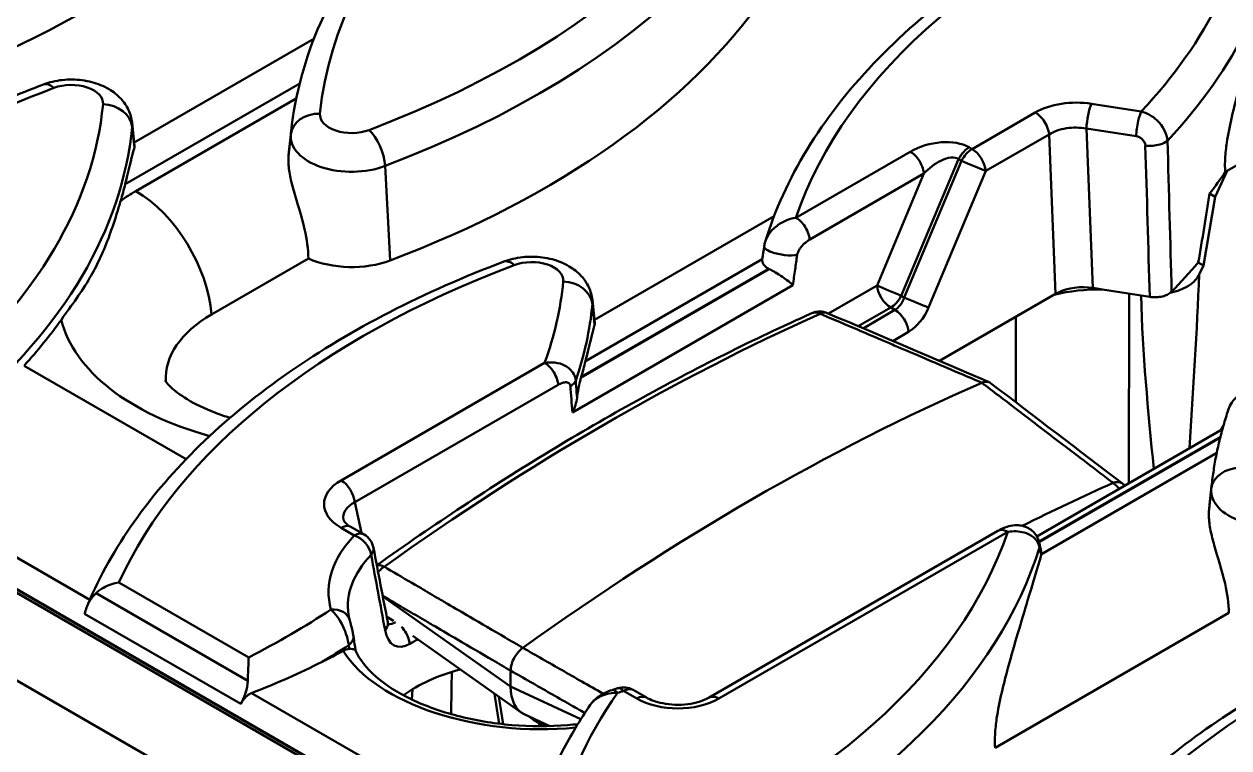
# Model space of a CAD drawing. Header units: millimetres. Extents: x 0 to 2219, y -32 to 1188.
# Drawn here: x 78.85 to 103.53, y 265.96 to 280.79 of the extents above; entities that cross this region are included whole.
import ezdxf

# ---------------------------------------------------------------- set-up
doc = ezdxf.new("R2010")
doc.units = ezdxf.units.MM
doc.header["$LTSCALE"] = 2
doc.layers.add('Sichtbar (ISO)', color=7, linetype='Continuous', lineweight=50)
doc.layers.add('Sichtbar schmal (ISO)', color=7, linetype='Continuous', lineweight=50)

msp = doc.modelspace()

# ---------------------------------------------------------------- linework, layer by layer
at = {"layer": 'Sichtbar (ISO)'}
for p, q in [((193.2583, 203.0704), (51.837, 284.72)), ((50.1813, 283.812), (191.6027, 202.1623)), ((81.109, 278.3616), (84.7882, 280.4857)), ((103.4982, 277.781), (108.2473, 280.5228)), ((81.0658, 278.7647), (81.1161, 278.2956)), ((84.3232, 278.5918), (84.2814, 278.2029)), ((103.2527, 277.252), (103.4982, 277.781)), ((103.4585, 277.758), (103.4542, 277.8275)), ((103.4585, 277.758), (103.4982, 277.781)), ((103.0114, 275.8458), (103.2527, 277.252)), ((103.1388, 277.3178), (103.2527, 277.252)), ((90.5371, 274.7327), (94.2163, 276.8568)), ((94.2261, 276.617), (94.2261, 276.6171)), ((94.0338, 276.3311), (94.0338, 276.3311)), ((82.6913, 274.8403), (84.677, 275.9867)), ((102.9059, 275.9067), (103.0114, 275.8458)), ((102.926, 275.6618), (103.0114, 275.8458)), ((99.9819, 275.261), (97.6043, 273.8882)), ((100.7487, 275.3844), (100.9443, 275.3523)), ((101.9109, 275.1998), (100.9421, 275.3497)), ((90.4938, 275.1358), (90.5442, 274.6667)), ((78.8526, 273.7906), (82.1696, 271.8755)), ((103.4004, 272.4914), (99.5982, 270.2961)), ((103.3668, 272.4719), (103.4188, 272.5567)), ((103.1794, 271.3341), (103.1376, 270.9451)), ((85.8172, 270.335), (85.5471, 270.491)), ((98.8021, 270.4096), (92.8873, 266.9947)), ((99.6478, 270.1697), (99.6478, 270.1697)), ((98.7445, 265.9642), (103.5332, 268.729)), ((86.6361, 268.3819), (86.6356, 268.3822)), ((89.0371, 266.689), (86.8137, 268.2567)), ((88.8196, 267.5466), (88.8196, 267.2183)), ((88.4913, 267.0738), (88.5873, 266.459)), ((91.6029, 266.9947), (91.3328, 267.1506)), ((89.0997, 266.6528), (89.6215, 266.4116)), ((89.4099, 266.4088), (89.4013, 266.4639))]:
    msp.add_line(p, q, dxfattribs=at)
for centre, start, end in [((85.6172, 269.9886), 10.76376, 60), ((91.1328, 266.8042), 60, 108.16915)]:
    msp.add_arc(centre, 0.4, start, end, dxfattribs=at)
for centre, major_axis, ratio, start_param, end_param in [((65.9236, 289.2785), (20.085, 0), 0.5773503, 5.2921002, 5.9067594), ((75.3517, 285.6496), (20.085, 0), 0.5773503, 5.2921002, 5.9067594), ((84.7798, 282.0207), (20.085, 0), 0.5773503, 5.8655856, 5.9067594), ((100.8833, 277.8968), (2.5582, -0.4153), 0.7310211, 0.1460259, 0.1823455), ((61.2096, 279.1176), (19.91, 0), 0.5773503, 6.113211, 6.1429316), ((82.4571, 265.8211), (14.1414, 40.053), 0.4060655, 5.1067019, 5.1428869), ((85.5624, 276.6461), (-1.445, 0), 0.5773503, 0.9113221, 2.1505075), ((94.4084, 275.929), (-0.4344, 0.0376), 0.5801579, 6.2507652, 6.2564533), ((94.2886, 275.8782), (-0.3168, 0.0704), 0.484694, 1.0586022, 1.1145847), ((84.7798, 281.041), (-20.19, 0), 0.5773503, 2.627536, 2.6854908), ((100.8661, 273.8972), (-2.4, 0.0021), 0.6066201, 4.6803099, 5.1033447), ((100.547, 274.9291), (-0.8005, 0.0035), 0.5823326, 5.4147559, 5.4985406), ((100.5478, 274.9085), (0.8006, -0.0058), 0.6152836, 1.3216185, 2.2764351), ((100.8559, 262.1691), (-0.5869, -13.4575), 0.1731356, 3.3515183, 3.3524697), ((61.2096, 279.1176), (19.91, 0), 0.5773503, 5.801332, 5.8919846), ((84.954, 273.5339), (-3.2, 0), 0.5773503, 5.4977871, 6.318229), ((-1782.4444, -4267.1251), (1751.4536, 4593.0007), 0.842549, 6.2494276, 6.2502989), ((70.6377, 275.4888), (19.91, 0), 0.5773503, 6.1148977, 6.1429316), ((89.8864, 272.3009), (-0.6185, -2.0844), 0.0029751, 2.2106924, 2.2222877), ((93.7693, 226.109), (-27.525, -47.6747), 0.5773503, 3.8059083, 4.0480637), ((-2439.2048, -3884.2424), (1825.2454, 4562.3091), 0.7818534, 6.0693751, 6.0702472), ((99.2585, 269.9274), (0.4345, 0.0373), 0.5716722, 6.063941, 6.1571476), ((92.7854, 266.9569), (13.0155, -0.0372), 0.6083226, 2.8830023, 2.885362), ((85.1383, 268.4704), (0.3858, 0.1055), 0.8065143, 6.277346, 6.2831853), ((70.73, 275.7626), (-19.8758, 1.2035), 0.5326124, 2.4003658, 2.4320945), ((77.9846, 271.8698), (11.3916, 1.4861), 0.5243692, 5.1494974, 5.3011104), ((89.1338, 265.8951), (-3.2, 0), 0.5773503, 5.1470276, 5.6136932), ((89.6692, 267.7116), (-0.6016, -1.0421), 0.575771, 5.4991567, 6.3354022)]:
    msp.add_ellipse(centre, major_axis=major_axis, ratio=ratio, start_param=start_param, end_param=end_param, dxfattribs=at)
for points, knots in [([(93.394, 287.7177), (92.3692, 287.3303), (91.4043, 286.8868), (89.626, 285.9), (88.8126, 285.3568), (87.3654, 284.185), (86.7315, 283.5563), (85.6679, 282.2299), (85.2383, 281.532), (84.6061, 280.0891), (84.4039, 279.3439), (84.3232, 278.5918)], [2.93590568, 2.93590568, 2.93590568, 2.93590568, 3.12174204, 3.12174204, 3.30757839, 3.30757839, 3.49341475, 3.49341475, 3.67925111, 3.67925111, 3.86508746, 3.86508746, 3.86508746, 3.86508746]), ([(102.8221, 284.0888), (101.9227, 283.7488), (101.0693, 283.3656), (99.4763, 282.521), (98.7368, 282.0598), (97.3911, 281.0686), (96.7847, 280.5387), (95.7227, 279.421), (95.2668, 278.833), (94.5218, 277.6117), (94.2326, 276.9783), (94.0338, 276.3311)], [2.93590568, 2.93590568, 2.93590568, 2.93590568, 3.09901472, 3.09901472, 3.26212376, 3.26212376, 3.42523281, 3.42523281, 3.58834185, 3.58834185, 3.75145089, 3.75145089, 3.75145089, 3.75145089]), ([(104.4085, 281.7284), (104.329, 281.4591), (104.2327, 281.1338), (103.9964, 280.3479), (103.8514, 279.8759), (103.6374, 279.0876), (103.5402, 278.702), (103.4746, 278.255), (103.4618, 278.1425), (103.4522, 277.9623), (103.4517, 277.8921), (103.4542, 277.8275)], [-1.1741314, -1.1741314, -1.1741314, -1.1741314, -0.8282199, -0.8282199, -0.4165788, -0.4165788, -0.1554996, -0.1554996, -0.0777498, -0.0777498, -0.0254886, -0.0254886, -0.0254886, -0.0254886]), ([(81.0658, 278.7647), (81.0558, 278.8575), (81.0297, 278.9467), (80.9518, 279.1153), (80.8977, 279.1922), (80.7632, 279.3395), (80.6796, 279.4033), (80.4807, 279.5216), (80.3627, 279.5677), (80.1093, 279.6342), (79.9732, 279.6514), (79.7015, 279.654), (79.566, 279.6397), (79.3724, 279.5936), (79.3117, 279.5753), (79.2519, 279.5527)], [0.8473015, 0.8473015, 0.8473015, 0.8473015, 1.0461813, 1.0461813, 1.2705319, 1.2705319, 1.5560441, 1.5560441, 1.9290652, 1.9290652, 2.3395873, 2.3395873, 2.7469542, 2.7469542, 2.9359057, 2.9359057, 2.9359057, 2.9359057]), ([(79.2519, 279.5527), (78.7319, 279.3561), (78.2272, 279.1451), (77.253, 278.6958), (76.7834, 278.4575), (75.8833, 277.9553), (75.4528, 277.6914), (74.6346, 277.1398), (74.2469, 276.8521), (73.518, 276.2549), (73.1767, 275.9453), (72.8602, 275.6259)], [2.93590568, 2.93590568, 2.93590568, 2.93590568, 3.03020698, 3.03020698, 3.12450827, 3.12450827, 3.21880957, 3.21880957, 3.31311087, 3.31311087, 3.40741216, 3.40741216, 3.40741216, 3.40741216]), ([(81.1113, 278.2565), (81.1089, 278.2485), (81.1065, 278.2401), (81.065, 278.0947), (81.0147, 277.8827), (80.9472, 277.6057), (80.9359, 277.5591), (80.9241, 277.5107)], [0.70958265, 0.70958265, 0.70958265, 0.70958265, 0.73010989, 0.73010989, 1.0546565, 1.0546565, 1.11670002, 1.11670002, 1.11670002, 1.11670002]), ([(84.2713, 278.1053), (84.2737, 278.129), (84.2761, 278.1525), (84.2795, 278.1849), (84.2805, 278.1939), (84.2814, 278.2029)], [0.709582647, 0.709582647, 0.709582647, 0.709582647, 0.73010989, 0.73010989, 0.738013886, 0.738013886, 0.738013886, 0.738013886]), ([(84.677, 275.9867), (84.6737, 276.1748), (84.6462, 276.379), (84.5378, 276.8508), (84.4467, 277.1215), (84.3481, 277.4715), (84.321, 277.5757), (84.2813, 277.7783), (84.269, 277.8768), (84.2653, 278.0114), (84.2669, 278.0587), (84.2713, 278.1053)], [0.04336489, 0.04336489, 0.04336489, 0.04336489, 0.19996601, 0.19996601, 0.39993202, 0.39993202, 0.47560066, 0.47560066, 0.55126929, 0.55126929, 0.59299387, 0.59299387, 0.59299387, 0.59299387]), ([(80.8326, 277.1732), (80.8205, 277.1326), (80.8084, 277.092), (80.7332, 276.844), (80.6623, 276.622), (80.5226, 276.251), (80.4631, 276.1074), (80.3354, 275.8364), (80.272, 275.716), (80.1152, 275.447), (80.0222, 275.3062), (79.8277, 275.0277), (79.724, 274.8867), (79.6154, 274.7346)], [-4.26618003, -4.26618003, -4.26618003, -4.26618003, -4.22163564, -4.22163564, -3.99090017, -3.99090017, -3.83799471, -3.83799471, -3.69946469, -3.69946469, -3.52816137, -3.52816137, -3.35501844, -3.35501844, -3.35501844, -3.35501844]), ([(90.4938, 275.1358), (90.4839, 275.2286), (90.4578, 275.3178), (90.3799, 275.4864), (90.3258, 275.5633), (90.1913, 275.7106), (90.1077, 275.7744), (89.9088, 275.8927), (89.7908, 275.9388), (89.5374, 276.0054), (89.4012, 276.0225), (89.1295, 276.0251), (88.9941, 276.0108), (88.8005, 275.9647), (88.7398, 275.9464), (88.68, 275.9238)], [0.8473015, 0.8473015, 0.8473015, 0.8473015, 1.0461813, 1.0461813, 1.2705319, 1.2705319, 1.5560441, 1.5560441, 1.9290652, 1.9290652, 2.3395873, 2.3395873, 2.7469542, 2.7469542, 2.9359057, 2.9359057, 2.9359057, 2.9359057]), ([(94.1036, 275.7789), (94.0805, 275.791), (94.06, 275.8049), (94.0254, 275.8347), (94.0112, 275.8506), (93.9893, 275.8842), (93.9816, 275.9019), (93.9732, 275.9375), (93.9723, 275.9555), (93.9747, 275.9733)], [-0.093172334, -0.093172334, -0.093172334, -0.093172334, -0.069741685, -0.069741685, -0.046689673, -0.046689673, -0.023222156, -0.023222156, -0.000000608, -0.000000608, -0.000000608, -0.000000608]), ([(88.68, 275.9238), (87.8602, 275.6139), (87.0787, 275.2682), (85.6087, 274.5112), (84.9203, 274.0999), (83.6513, 273.219), (83.0708, 272.7493), (82.031, 271.7594), (81.5717, 271.2391), (80.7869, 270.1567), (80.4614, 269.5946), (80.2085, 269.0175)], [2.93590568, 2.93590568, 2.93590568, 2.93590568, 3.0845612, 3.0845612, 3.23321672, 3.23321672, 3.38187225, 3.38187225, 3.53052777, 3.53052777, 3.67918329, 3.67918329, 3.67918329, 3.67918329]), ([(94.6012, 275.4421), (94.6009, 275.4424), (94.6005, 275.4428), (94.5744, 275.4681), (94.5433, 275.4948), (94.472, 275.5507), (94.4313, 275.5804), (94.3384, 275.6445), (94.2911, 275.6752), (94.2263, 275.7139), (94.2045, 275.7264), (94.1607, 275.7502), (94.139, 275.7614), (94.1184, 275.7714)], [-0.14273435, -0.14273435, -0.14273435, -0.14273435, -0.14227919, -0.14227919, -0.11013149, -0.11013149, -0.0770556, -0.0770556, -0.03926758, -0.03926758, -0.02003644, -0.02003644, -0.00001478, -0.00001478, -0.00001478, -0.00001478]), ([(102.3288, 275.2818), (102.4008, 275.2976), (102.4701, 275.3181), (102.5753, 275.3592), (102.6395, 275.387), (102.7599, 275.4636), (102.8063, 275.5014), (102.8792, 275.5801), (102.9068, 275.6204), (102.926, 275.6618)], [-0.30749087, -0.30749087, -0.30749087, -0.30749087, -0.19142055, -0.19142055, -0.11573013, -0.11573013, -0.05569277, -0.05569277, 0, 0, 0, 0]), ([(101.9109, 275.1998), (101.9486, 275.194), (101.9877, 275.1915), (102.0655, 275.193), (102.1042, 275.197), (102.1865, 275.213), (102.2207, 275.225), (102.2764, 275.2481), (102.3049, 275.264), (102.3288, 275.2818)], [0, 0, 0, 0, 0.02922015, 0.02922015, 0.05840101, 0.05840101, 0.09435777, 0.09435777, 0.14198746, 0.14198746, 0.14198746, 0.14198746]), ([(102.3288, 275.2818), (102.3347, 275.2862), (102.3401, 275.2906), (102.3506, 275.2997), (102.3556, 275.3044), (102.3603, 275.3092)], [0.000178825, 0.000178825, 0.000178825, 0.000178825, 0.007228671, 0.007228671, 0.014389797, 0.014389797, 0.014389797, 0.014389797]), ([(94.9924, 274.8679), (94.3981, 274.603), (93.8025, 274.3215), (92.6097, 273.7257), (92.0125, 273.4114), (90.8179, 272.7509), (90.2205, 272.4046), (89.0266, 271.6808), (88.4302, 271.3032), (87.2481, 270.5233), (86.6624, 270.1214), (86.0784, 269.7051)], [1.4572612, 1.4572612, 1.4572612, 1.4572612, 1.50345979, 1.50345979, 1.54965838, 1.54965838, 1.59585697, 1.59585697, 1.64205556, 1.64205556, 1.68758782, 1.68758782, 1.68758782, 1.68758782]), ([(95.304, 274.8708), (95.2793, 274.8814), (95.2539, 274.8891), (95.2045, 274.8991), (95.1805, 274.9015), (95.1351, 274.9022), (95.1136, 274.9005), (95.0738, 274.8945), (95.0554, 274.8902), (95.0218, 274.88), (95.0064, 274.8741), (94.9924, 274.8679)], [0.0077111038, 0.0077111038, 0.0077111038, 0.0077111038, 0.0083111588, 0.0083111588, 0.0089112137, 0.0089112137, 0.0095112687, 0.0095112687, 0.0101113237, 0.0101113237, 0.0107113787, 0.0107113787, 0.0107113787, 0.0107113787]), ([(90.5394, 274.6277), (90.537, 274.6196), (90.5346, 274.6113), (90.4931, 274.4658), (90.4428, 274.2538), (90.3753, 273.9768), (90.364, 273.9302), (90.3521, 273.8818)], [0.70958265, 0.70958265, 0.70958265, 0.70958265, 0.73010989, 0.73010989, 1.0546565, 1.0546565, 1.11670002, 1.11670002, 1.11670002, 1.11670002]), ([(81.7423, 273.4914), (81.7423, 273.4914), (81.7426, 273.4908), (81.7486, 273.4797), (81.7792, 273.4293), (81.9292, 273.2849), (82.0418, 273.1954), (82.35, 273.0092), (82.5466, 272.9126), (82.8691, 272.7904), (82.9682, 272.7564), (83.0719, 272.7247)], [4.19906285, 4.19906285, 4.19906285, 4.19906285, 4.22941946, 4.22941946, 4.46725346, 4.46725346, 4.68972108, 4.68972108, 4.91688208, 4.91688208, 5.01001926, 5.01001926, 5.01001926, 5.01001926]), ([(90.2607, 273.5441), (90.248, 273.501), (90.2349, 273.4499), (90.2069, 273.3218), (90.1925, 273.2418), (90.1812, 273.1514), (90.1805, 273.1451), (90.1797, 273.1387)], [0.22233415, 0.22233415, 0.22233415, 0.22233415, 0.27696814, 0.27696814, 0.34524575, 0.34524575, 0.35028519, 0.35028519, 0.35028519, 0.35028519]), ([(98.4711, 273.4427), (98.5079, 273.4587), (98.5435, 273.4659), (98.6044, 273.4616), (98.63, 273.4522), (98.6514, 273.4359)], [0, 0, 0, 0, 0.039333136, 0.039333136, 0.074152386, 0.074152386, 0.074152386, 0.074152386]), ([(90.085, 272.8346), (90.0852, 272.835), (90.0854, 272.8355), (90.1094, 272.8842), (90.1298, 272.9344), (90.1619, 273.0357), (90.1738, 273.0877), (90.1797, 273.1387)], [-0.000365583, -0.000365583, -0.000365583, -0.000365583, 0, 0, 0.0404666, 0.0404666, 0.081275979, 0.081275979, 0.081275979, 0.081275979]), ([(103.5327, 272.9209), (103.4972, 272.8166), (103.4641, 272.712), (103.4026, 272.502), (103.3742, 272.3967), (103.3222, 272.1854), (103.2986, 272.0795), (103.2562, 271.8672), (103.2375, 271.7609), (103.2048, 271.5477), (103.1909, 271.441), (103.1794, 271.3341)], [3.73303856, 3.73303856, 3.73303856, 3.73303856, 3.75944834, 3.75944834, 3.78585812, 3.78585812, 3.8122679, 3.8122679, 3.83867768, 3.83867768, 3.86508746, 3.86508746, 3.86508746, 3.86508746]), ([(103.5332, 268.729), (103.5299, 268.9171), (103.5023, 269.1213), (103.394, 269.5931), (103.3029, 269.8637), (103.2043, 270.2138), (103.1772, 270.318), (103.1375, 270.5205), (103.1252, 270.619), (103.1214, 270.7536), (103.123, 270.801), (103.1275, 270.8475)], [0.04336489, 0.04336489, 0.04336489, 0.04336489, 0.19996601, 0.19996601, 0.39993202, 0.39993202, 0.47560066, 0.47560066, 0.55126929, 0.55126929, 0.59299387, 0.59299387, 0.59299387, 0.59299387]), ([(103.1275, 270.8475), (103.1299, 270.8712), (103.1323, 270.8948), (103.1357, 270.9272), (103.1367, 270.9362), (103.1376, 270.9451)], [0.709582647, 0.709582647, 0.709582647, 0.709582647, 0.73010989, 0.73010989, 0.738013886, 0.738013886, 0.738013886, 0.738013886]), ([(85.3969, 270.6303), (85.3975, 270.6278), (85.4, 270.6166), (85.4287, 270.5807), (85.4438, 270.5648), (85.4843, 270.5308), (85.5098, 270.5126), (85.5399, 270.4948)], [0, 0, 0, 0, 0.07246641, 0.07246641, 0.11264834, 0.11264834, 0.15237562, 0.15237562, 0.15237562, 0.15237562]), ([(98.8051, 270.4113), (98.864, 270.445), (98.9264, 270.4734), (99.0394, 270.5085), (99.0909, 270.5197), (99.1795, 270.5258), (99.2143, 270.525), (99.2681, 270.5185), (99.2874, 270.515), (99.3482, 270.5006), (99.3905, 270.4846), (99.465, 270.4425), (99.4986, 270.417), (99.5626, 270.3528), (99.5918, 270.3118), (99.6285, 270.2366), (99.6401, 270.2034), (99.6478, 270.1697)], [0.0009202, 0.0009202, 0.0009202, 0.0009202, 0.05709602, 0.05709602, 0.1010047, 0.1010047, 0.12845042, 0.12845042, 0.14442898, 0.14442898, 0.1781758, 0.1781758, 0.21005276, 0.21005276, 0.24736458, 0.24736458, 0.27369824, 0.27369824, 0.27369824, 0.27369824]), ([(99.6872, 269.9098), (99.6091, 269.6454), (99.5153, 269.3291), (99.2823, 268.5541), (99.1373, 268.0821), (98.9233, 267.2937), (98.8261, 266.9081), (98.7606, 266.4612), (98.7478, 266.3486), (98.7367, 266.1414), (98.7377, 266.0461), (98.7445, 265.9642)], [-1.1636059, -1.1636059, -1.1636059, -1.1636059, -0.8282199, -0.8282199, -0.4165788, -0.4165788, -0.1554996, -0.1554996, -0.0777498, -0.0777498, -0.0059838, -0.0059838, -0.0059838, -0.0059838]), ([(80.3257, 269.1347), (80.3715, 269.1758), (80.4231, 269.2122), (80.527, 269.2703), (80.5784, 269.2932), (80.6845, 269.3299), (80.7392, 269.3437), (80.7948, 269.3525), (80.7956, 269.3526), (80.7965, 269.3528)], [0.37614005, 0.37614005, 0.37614005, 0.37614005, 0.42365803, 0.42365803, 0.46560045, 0.46560045, 0.50818732, 0.50818732, 0.50881868, 0.50881868, 0.50881868, 0.50881868]), ([(80.0912, 268.7125), (80.1149, 268.7964), (80.1472, 268.8822), (80.2215, 269.0173), (80.2717, 269.0852), (80.3257, 269.1347)], [0.02997029, 0.02997029, 0.02997029, 0.02997029, 0.0913638, 0.0913638, 0.14559588, 0.14559588, 0.14559588, 0.14559588]), ([(80.1658, 268.9184), (80.1641, 268.9142), (80.1623, 268.9099), (80.1587, 268.9014), (80.1569, 268.8972), (80.1533, 268.8887), (80.1516, 268.8844), (80.148, 268.8759), (80.1463, 268.8717), (80.1427, 268.8631), (80.141, 268.8589), (80.1392, 268.8546)], [3.6876802464, 3.6876802464, 3.6876802464, 3.6876802464, 3.688771128, 3.688771128, 3.6898620096, 3.6898620096, 3.6909528912, 3.6909528912, 3.6920437728, 3.6920437728, 3.6931346544, 3.6931346544, 3.6931346544, 3.6931346544]), ([(80.2006, 268.9995), (80.1992, 268.9963), (80.1978, 268.993), (80.1956, 268.9879), (80.1949, 268.9861), (80.1936, 268.9832), (80.193, 268.9819), (80.192, 268.9795), (80.1915, 268.9783), (80.1903, 268.9756), (80.1897, 268.9741), (80.1874, 268.9689), (80.1858, 268.9652), (80.1784, 268.9479), (80.1723, 268.9336), (80.1658, 268.9184)], [-0.369997275, -0.369997275, -0.369997275, -0.369997275, -0.36525296, -0.36525296, -0.362832211, -0.362832211, -0.361171136, -0.361171136, -0.359550138, -0.359550138, -0.35760587, -0.35760587, -0.352805524, -0.352805524, -0.336174477, -0.336174477, -0.336174477, -0.336174477]), ([(85.5241, 268.5759), (85.522, 268.5836), (85.52, 268.5914), (85.5161, 268.6068), (85.5143, 268.6146), (85.5108, 268.63), (85.5092, 268.6377), (85.5061, 268.6531), (85.5047, 268.6607), (85.502, 268.6761), (85.5007, 268.6838), (85.4996, 268.6914)], [2.199665455, 2.199665455, 2.199665455, 2.199665455, 2.213585013, 2.213585013, 2.227504571, 2.227504571, 2.241424129, 2.241424129, 2.255343687, 2.255343687, 2.269263245, 2.269263245, 2.269263245, 2.269263245]), ([(85.5245, 268.5741), (85.5286, 268.559), (85.5337, 268.5403), (85.5451, 268.4975), (85.5516, 268.4723), (85.5646, 268.4202), (85.5711, 268.3927), (85.5828, 268.3401), (85.588, 268.3143), (85.5949, 268.2767), (85.5971, 268.2637), (85.599, 268.2511)], [0, 0, 0, 0, 0.020142645, 0.020142645, 0.041712354, 0.041712354, 0.062542727, 0.062542727, 0.08214407, 0.08214407, 0.092777961, 0.092777961, 0.092777961, 0.092777961]), ([(86.3038, 268.5325), (86.3078, 268.5126), (86.3126, 268.4971), (86.3189, 268.4807), (86.3208, 268.4772), (86.3208, 268.4772)], [0.001266827, 0.001266827, 0.001266827, 0.001266827, 0.027930424, 0.027930424, 0.048741967, 0.048741967, 0.048741967, 0.048741967]), ([(107.5362, 268.6661), (106.7724, 268.3774), (106.0419, 268.0575), (104.6606, 267.3606), (104.0099, 266.9835), (102.8004, 266.1778), (102.2417, 265.7492), (101.2272, 264.8465), (100.7714, 264.3725), (99.973, 263.386), (99.6304, 262.8734), (99.3492, 262.3459)], [2.93590568, 2.93590568, 2.93590568, 2.93590568, 3.07440121, 3.07440121, 3.21289674, 3.21289674, 3.35139227, 3.35139227, 3.48988779, 3.48988779, 3.62838332, 3.62838332, 3.62838332, 3.62838332]), ([(83.4542, 267.8183), (83.4541, 267.8178), (83.4541, 267.8172), (83.4516, 267.7683), (83.449, 267.7123), (83.4436, 267.5905), (83.4409, 267.5246), (83.4369, 267.4173), (83.4355, 267.3792), (83.4342, 267.34)], [-0.00075249, -0.00075249, -0.00075249, -0.00075249, 0, 0, 0.06249259, 0.06249259, 0.1222276, 0.1222276, 0.15329503, 0.15329503, 0.15329503, 0.15329503]), ([(85.5131, 267.9906), (85.4938, 267.9895), (85.4738, 267.9857), (85.4227, 267.9699), (85.3994, 267.9572), (85.392, 267.9532)], [0.000011312, 0.000011312, 0.000011312, 0.000011312, 0.022959401, 0.022959401, 0.057875046, 0.057875046, 0.057875046, 0.057875046]), ([(85.6428, 267.9558), (85.6391, 267.9642), (85.6317, 267.9716), (85.6098, 267.983), (85.5954, 267.9872), (85.5595, 267.9917), (85.5385, 267.9921), (85.5131, 267.9906)], [-0.096519595, -0.096519595, -0.096519595, -0.096519595, -0.062684094, -0.062684094, -0.030247255, -0.030247255, -0.00000003, -0.00000003, -0.00000003, -0.00000003]), ([(85.6428, 267.9558), (85.7177, 267.7853), (85.8605, 267.5963), (86.2577, 267.2526), (86.5069, 267.093), (87.0709, 266.8242), (87.3885, 266.7096), (88.0774, 266.5295), (88.46, 266.4648), (89.2244, 266.401), (89.6159, 266.4009), (90.0571, 266.4376), (90.1264, 266.4445), (90.1949, 266.4524)], [0, 0, 0, 0, 0.3096353, 0.3096353, 0.5939656, 0.5939656, 0.8676219, 0.8676219, 1.1554182, 1.1554182, 1.4432738, 1.4432738, 1.4972562, 1.4972562, 1.4972562, 1.4972562]), ([(88.8196, 267.5466), (88.8196, 267.5892), (88.8268, 267.6355), (88.8547, 267.7302), (88.8752, 267.7778), (88.9233, 267.8617), (88.9491, 267.8981), (89.0059, 267.9631), (89.0365, 267.9912), (89.0679, 268.0138)], [0, 0, 0, 0, 0.03907972, 0.03907972, 0.07807584, 0.07807584, 0.1116271, 0.1116271, 0.14519597, 0.14519597, 0.14519597, 0.14519597]), ([(83.4342, 267.34), (83.4308, 267.2599), (83.4138, 267.1699), (83.3672, 267.02), (83.3319, 266.9391), (83.2923, 266.8644)], [-0.14711711, -0.14711711, -0.14711711, -0.14711711, -0.08667375, -0.08667375, -0.02798107, -0.02798107, -0.02798107, -0.02798107]), ([(83.2923, 266.8644), (83.2968, 266.8726), (83.3014, 266.8808), (83.3261, 266.923), (83.3483, 266.9552), (83.4024, 267.0178), (83.435, 267.0461), (83.4743, 267.0688), (83.478, 267.0709), (83.4833, 267.0737), (83.485, 267.0746), (83.4878, 267.076), (83.489, 267.0766), (83.4913, 267.0777), (83.4924, 267.0783), (83.4951, 267.0795), (83.4966, 267.0802), (83.5018, 267.0826), (83.5056, 267.0842), (83.5105, 267.0862), (83.5117, 267.0866), (83.5129, 267.0871)], [-0.460787722, -0.460787722, -0.460787722, -0.460787722, -0.453613238, -0.453613238, -0.423505911, -0.423505911, -0.387472572, -0.387472572, -0.383741174, -0.383741174, -0.382107423, -0.382107423, -0.380906612, -0.380906612, -0.379799553, -0.379799553, -0.378300933, -0.378300933, -0.37463402, -0.37463402, -0.373457297, -0.373457297, -0.373457297, -0.373457297]), ([(90.4823, 266.8874), (90.5121, 266.9244), (90.5465, 266.9583), (90.6337, 267.0283), (90.6893, 267.0627), (90.7954, 267.1145), (90.8461, 267.1338), (90.8965, 267.149)], [0.01302858, 0.01302858, 0.01302858, 0.01302858, 0.04876081, 0.04876081, 0.09698547, 0.09698547, 0.13772617, 0.13772617, 0.13772617, 0.13772617]), ([(91.0081, 267.1842), (91.0007, 267.1818), (90.9932, 267.1794), (90.9784, 267.1746), (90.9709, 267.1722), (90.956, 267.1675), (90.9485, 267.1651), (90.9335, 267.1604), (90.926, 267.1581), (90.911, 267.1535), (90.9034, 267.1512), (90.8959, 267.1489)], [0.268510942, 0.268510942, 0.268510942, 0.268510942, 0.275331529, 0.275331529, 0.282152117, 0.282152117, 0.288972704, 0.288972704, 0.295793292, 0.295793292, 0.302613879, 0.302613879, 0.302613879, 0.302613879]), ([(90.4518, 266.8482), (90.3449, 266.692), (90.2436, 266.5343), (90.0521, 266.2157), (89.9621, 266.0549), (89.7936, 265.7305), (89.7151, 265.5669), (89.57, 265.2374), (89.5033, 265.0714), (89.3821, 264.7374), (89.3276, 264.5693), (89.2791, 264.4004)], [3.55064445, 3.55064445, 3.55064445, 3.55064445, 3.59310308, 3.59310308, 3.63556171, 3.63556171, 3.67802034, 3.67802034, 3.72047897, 3.72047897, 3.7629376, 3.7629376, 3.7629376, 3.7629376]), ([(91.6017, 266.995), (91.6414, 266.9721), (91.6905, 266.9493), (91.8028, 266.9087), (91.8678, 266.8907), (92.0148, 266.8613), (92.0998, 266.8511), (92.2741, 266.8439), (92.3658, 266.8479), (92.5335, 266.8697), (92.6122, 266.8868), (92.7557, 266.9305), (92.822, 266.9583), (92.8793, 266.9898), (92.884, 266.9924), (92.8885, 266.995)], [0, 0, 0, 0, 0.05170985, 0.05170985, 0.10677824, 0.10677824, 0.1708214, 0.1708214, 0.23793622, 0.23793622, 0.30088811, 0.30088811, 0.36578092, 0.36578092, 0.37162216, 0.37162216, 0.37162216, 0.37162216])]:
    msp.add_open_spline(points, degree=3, knots=knots, dxfattribs=at)
for points in [[(81.1161, 278.2956), (81.1172, 278.2849), (81.1156, 278.2717), (81.1113, 278.2565)], [(93.9749, 275.9747), (93.9875, 276.0628), (94.0002, 276.1509), (94.013, 276.239)], [(94.013, 276.239), (94.0175, 276.2701), (94.0246, 276.3009), (94.0338, 276.3311)], [(90.5442, 274.6667), (90.5453, 274.6561), (90.5437, 274.6428), (90.5394, 274.6277)], [(101.3546, 271.3771), (101.3711, 271.3645), (101.3863, 271.3508), (101.4, 271.3364)], [(85.3969, 270.6303), (85.3969, 270.6305), (85.3969, 270.6306), (85.3968, 270.6308)], [(85.547, 270.4907), (85.5466, 270.4909), (85.5463, 270.4911), (85.5459, 270.4913)], [(98.8021, 270.4095), (98.8022, 270.4096), (98.8022, 270.4096), (98.8022, 270.4096)], [(86.0108, 270.0596), (86.1073, 269.5523), (86.2047, 269.0445), (86.3032, 268.5363)], [(99.6478, 270.1697), (99.6619, 270.1083), (99.6759, 270.0468), (99.6898, 269.9851)], [(99.6898, 269.9851), (99.6937, 269.968), (99.6945, 269.9505), (99.6922, 269.9332)], [(86.3031, 268.5362), (86.3032, 268.5359), (86.3032, 268.5356), (86.3033, 268.5353)], [(85.5997, 268.2457), (85.6147, 268.1477), (85.6296, 268.0497), (85.6446, 267.9518)], [(89.3856, 266.5207), (89.3928, 266.5036), (89.398, 266.4846), (89.4013, 266.4639)]]:
    msp.add_open_spline(points, degree=3, dxfattribs=at)
at = {"layer": 'Sichtbar schmal (ISO)'}
for p, q in [((51.737, 284.7101), (193.1583, 203.0605)), ((80.9241, 277.5107), (84.4983, 279.5743)), ((84.428, 279.2648), (81.1421, 277.3677)), ((101.7371, 278.9978), (100.7178, 279.1555)), ((99.5673, 278.9775), (98.2719, 278.2296)), ((81.0662, 278.6797), (81.1113, 278.2565)), ((100.615, 278.6473), (101.6344, 278.4896)), ((100.615, 278.6473), (100.7487, 275.3844)), ((84.3164, 278.5255), (84.2713, 278.1053)), ((98.5526, 277.7807), (99.8481, 278.5286)), ((99.9819, 275.261), (99.8481, 278.5286)), ((97.0057, 278.1747), (94.6647, 276.8232)), ((98.2719, 278.2296), (98.2116, 278.2644)), ((97.9949, 278.0226), (96.8228, 275.2243)), ((96.883, 275.1895), (98.0552, 277.9878)), ((97.9949, 278.0226), (98.0552, 277.9878)), ((86.246, 277.8823), (86.3539, 275.9481)), ((94.9455, 276.3743), (97.2865, 277.7258)), ((96.3253, 275.4314), (97.2865, 277.7258)), ((98.5526, 277.7807), (97.3804, 274.9824)), ((90.3521, 273.8818), (93.9747, 275.9733)), ((94.1184, 275.7714), (90.2607, 273.5441)), ((94.1036, 275.7789), (90.2664, 273.5634)), ((90.085, 272.8346), (94.6012, 275.4421)), ((95.3329, 274.8585), (96.3253, 275.4314)), ((96.8228, 275.2243), (96.883, 275.1895)), ((101.4869, 275.2655), (101.4835, 271.3846)), ((90.4943, 275.0508), (90.5394, 274.6277)), ((96.6061, 274.9825), (95.9414, 274.5988)), ((96.6912, 274.9334), (96.6061, 274.9825)), ((96.0392, 274.557), (96.6912, 274.9334)), ((99.168, 273.0429), (99.1695, 274.7919)), ((96.9719, 274.4845), (96.6474, 274.2972)), ((89.5149, 273.8499), (85.3471, 271.4436)), ((85.6279, 270.9948), (89.7957, 273.401)), ((90.1797, 273.1387), (90.1717, 273.2425)), ((99.6428, 270.1895), (103.3592, 272.3352)), ((99.6464, 270.1757), (103.3545, 272.3166)), ((80.2006, 268.9995), (74.9382, 272.0377)), ((103.2842, 272.0071), (99.6922, 269.9332)), ((74.6353, 271.5656), (117.7862, 246.6524)), ((103.1726, 271.2677), (103.1275, 270.8475)), ((85.6279, 270.9948), (85.7613, 270.3673)), ((85.3471, 270.4711), (85.6172, 270.3152)), ((93.0873, 266.9748), (99.0021, 270.3898)), ((80.7965, 269.3528), (83.4542, 267.8183)), ((80.3257, 269.1347), (83.4342, 267.34)), ((88.8196, 267.2183), (86.2012, 269.0644)), ((80.0912, 268.7125), (83.2923, 266.8644)), ((86.2817, 268.6472), (86.4222, 268.5661)), ((85.5015, 268.066), (85.5131, 267.9906)), ((89.15, 263.8326), (83.5129, 267.0871)), ((86.7974, 266.9545), (86.8072, 267.1635)), ((90.2578, 266.5533), (88.8196, 267.2183)), ((91.1328, 267.1308), (91.4029, 266.9748)), ((88.6681, 266.4497), (88.5803, 267.011))]:
    msp.add_line(p, q, dxfattribs=at)
for centre, major_axis, ratio, start_param, end_param in [((104.173, 278.3287), (-19.2902, 0), 0.5773503, 5.2921002, 6.2270729), ((75.3517, 287.9358), (19.2902, 0), 0.5773503, 5.2921002, 6.2270729), ((75.3517, 287.4886), (19.8879, 0), 0.5773503, 5.2921002, 6.2270729), ((113.6011, 274.6998), (-19.2902, 0), 0.5773503, 5.2921002, 6.0913587), ((84.7798, 284.3069), (19.2902, 0), 0.5773503, 5.7862862, 6.2270729), ((84.7798, 283.8597), (19.8879, 0), 0.5773503, 5.787552, 6.2270729), ((90.0309, 270.1637), (19.2902, 0), 0.5773503, 2.1505075, 2.622014), ((79.4641, 278.9915), (-0.2122, 0.5612), 0.4472624, 5.5814881, 6.2831853), ((79.8202, 279.1673), (0.6502, 0), 0.5773503, 6.2270729, 8.4336928), ((61.2096, 279.7708), (19.2902, 0), 0.5773503, 5.6826603, 6.2270729), ((80.4694, 278.6563), (0.5972, -0.0581), 0.8152115, 0.1664141, 1.6499439), ((100.4149, 278.4797), (-1.2008, 0.0053), 0.5823326, 4.4599393, 5.4985406), ((100.7178, 278.8289), (0.0612, 0.3953), 0.2113249, 0.6319143, 2.0805376), ((84.9132, 278.4634), (-0.5972, 0.0581), 0.8152115, 4.7915366, 6.2750665), ((85.5624, 278.9323), (-0.6502, 0), 0.5773503, 6.2270729, 8.4336928), ((61.2096, 279.3236), (19.8879, 0), 0.5773503, 5.6826603, 6.2270729), ((79.8202, 278.7201), (1.2479, 0), 0.5773503, 6.2270729, 6.3450887), ((85.5624, 278.4851), (-1.2479, 0), 0.5773503, 6.2270729, 8.4336928), ((104.173, 277.8815), (-19.8879, 0), 0.5773503, 6.221282, 6.2270729), ((85.9185, 278.1283), (0.2122, -0.5612), 0.4472624, 0.9563656, 2.4398955), ((97.5178, 277.8123), (-0.888, -0.2161), 0.5801009, 3.6875463, 5.1799261), ((-1572.9649, 472.3401), (-1474.0255, 942.1755), 0.846226, 3.662121, 3.6641131), ((98.2719, 277.903), (0.2, 0.3464), 0.5773503, 0.7853982, 1.6580628), ((98.2719, 277.903), (0.2, -0.3464), 0.5773503, 0.9075712, 2.3561945), ((78.5814, 143.9311), (8.3021, 238.2546), 0.0944193, 5.2991898, 5.3148543), ((98.2719, 277.903), (0.3689, -0.1545), 0.0167836, 4.0917451, 5.5841249), ((84.954, 275.1669), (-5.3909, 0), 0.5773503, 5.4977871, 5.5826734), ((81.1421, 275.5714), (-1.1, 1.9053), 0.5773503, 4.0180256, 5.4977871), ((88.8922, 275.3626), (-0.2122, 0.5612), 0.4472624, 5.5814881, 6.2831853), ((89.2483, 275.5384), (0.6502, 0), 0.5773503, 6.2270729, 8.4336928), ((175.7975, 290.1995), (46.3336, 106.3745), 0.6434081, 1.9723869, 1.9751086), ((99.459, 266.5349), (-19.2902, 0), 0.5773503, 5.2921002, 6.027387), ((177.7692, 290.5503), (47.4594, 108.959), 0.6434081, 1.9751092, 1.9779524), ((70.6377, 276.142), (19.2902, 0), 0.5773503, 6.0759022, 6.2270729), ((89.8975, 275.0275), (0.5972, -0.0581), 0.8152115, 0.1664141, 1.6499439), ((96.6061, 275.3091), (-0.3689, 0.1545), 0.0167836, 4.0917451, 5.5841249), ((96.6061, 275.3091), (0.2, -0.3464), 0.5773503, 4.0491639, 5.4977871), ((96.6061, 275.3091), (0.2, 0.3464), 0.5773503, 3.9269908, 4.7996554), ((97.0997, 275.1047), (-0.3689, 0.1545), 0.0167835, 0.9501524, 2.4425323), ((70.6377, 275.6948), (19.8879, 0), 0.5773503, 6.0893274, 6.2270729), ((89.2483, 275.0912), (1.2479, 0), 0.5773503, 6.2270729, 6.3450887), ((96.9024, 275.1778), (-0.3149, -0.7392), 0.6427035, 0.7074571, 1.5801216), ((84.954, 275.1669), (-5.3909, 0), 0.5773503, 0.1393368, 1.1300856), ((90.7713, 227.84), (27.4139, 47.4823), 0.5773503, 0.671863, 0.902856), ((95.1471, 274.5208), (-0.1547, 0.3471), 0.639042, 5.6137379, 6.2831853), ((82.2187, 294.0958), (8.8393, -95.8647), 0.0639883, 1.3456184, 1.3481849), ((-875.5377, -252.2827), (-543.7826, -1248.4366), 0.6434081, 2.2610325, 2.2614896), ((103.7694, 271.2057), (-0.5972, 0.0581), 0.8152115, 4.7915366, 6.2750665), ((86.2147, 270.9574), (-1.218, 0), 0.5688381, 5.5052135, 7.0611571), ((85.3471, 271.117), (-0.2, 0.3464), 0.5773503, 4.0491639, 5.4977871), ((96.7674, 224.3781), (-27.4139, -47.4823), 0.5773503, 3.8134557, 3.8615975), ((101.1151, 271.0752), (-0.1547, 0.3471), 0.639042, 5.0022854, 5.5090182), ((104.4185, 271.2273), (-1.2479, 0), 0.5773503, 6.2270729, 8.4336928), ((123.0292, 270.6238), (-19.8879, 0), 0.5773503, 6.221282, 6.2270729), ((89.1338, 269.1611), (-4.045, 0), 0.5773503, 5.7662981, 6.4397143), ((85.6172, 269.9886), (0.2, 0.3464), 0.5773503, 0, 0.7853982), ((85.6172, 269.9886), (-0.285, 0.2806), 0.7098308, 3.8737335, 5.3223568), ((80.0657, 272.5131), (19.2902, 0), 0.5773503, 5.3230334, 6.0913587), ((96.7672, 224.3756), (-27.4154, -47.4849), 0.5773503, 3.8673946, 3.8673992), ((80.0657, 272.0659), (19.8879, 0), 0.5773503, 5.4044233, 6.1083528), ((20.4881, 198.7334), (-66.2677, -92.2968), 0.498928, 2.727256, 2.7296141), ((89.1338, 268.8743), (-3.648, 0), 0.5773503, 5.7662981, 6.3701166), ((86.2735, 269.3775), (-0.2207, 0.3093), 0.5057137, 5.4979281, 6.1294212), ((70.6377, 276.142), (-19.2902, 0), 0.5773503, 2.2974947, 2.421444), ((85.1383, 268.4704), (0.3858, 0.1055), 0.8065143, 0, 1.3538048), ((118.3152, 259.2771), (-19.2902, 0), 0.5773503, 5.2921002, 5.9673629), ((70.6377, 275.6948), (19.8879, 0), 0.5773503, 5.5162972, 5.5564985), ((89.1338, 266.7514), (-3.3288, 0), 0.5773503, 5.4415908, 5.5101633), ((89.4938, 268.8842), (19.2902, 0), 0.5773503, 5.491801, 6.2270729), ((89.1293, 268.4567), (3.9375, -0.2384), 0.5326131, 3.4956055, 5.0070291), ((89.4938, 268.437), (19.8879, 0), 0.5773503, 5.461919, 6.2270729), ((89.0484, 230.321), (0.0212, 70.8445), 0.0239857, 1.0179824, 1.0322702), ((108.8871, 262.906), (-19.2902, 0), 0.5773503, 5.8978026, 6.1670239), ((91.0117, 266.766), (-0.1159, 0.3829), 0.3790558, 5.6094486, 6.2789878), ((91.1328, 266.8042), (-0.1247, 0.3801), 0.4034933, 5.600349, 6.2831853), ((89.1338, 269.1611), (4.045, 0), 0.5773503, 5.1951733, 5.2292762), ((91.1328, 266.8042), (0.2, 0.3464), 0.5773503, 0, 0.7853982), ((91.4029, 266.6482), (0.2, 0.3464), 0.5773503, 0.0051988, 0.7853982), ((92.2451, 267.4757), (1.2, 0), 0.5859898, 3.9344172, 5.4903608)]:
    msp.add_ellipse(centre, major_axis=major_axis, ratio=ratio, start_param=start_param, end_param=end_param, dxfattribs=at)
for points, knots in [([(99.8481, 278.5286), (99.8385, 278.6236), (99.7626, 278.8143), (99.6259, 278.9437), (99.5673, 278.9775)], [0, 0, 0, 0, 0.5714286, 1, 1, 1, 1]), ([(101.6344, 278.4896), (101.6379, 278.5866), (101.6537, 278.7047), (101.6769, 278.807), (101.6943, 278.8838), (101.7157, 278.9516), (101.7371, 278.9978)], [0, 0, 0, 0, 0.5714286, 0.5714286, 0.5714286, 1, 1, 1, 1]), ([(102.2746, 278.3989), (102.2645, 278.5435), (102.1215, 278.8208), (101.8508, 278.9687), (101.7371, 278.9978)], [0.00000002, 0.00000002, 0.00000002, 0.00000002, 0.57142857, 1, 1, 1, 1]), ([(101.6344, 278.4896), (101.6754, 278.4833), (101.7718, 278.4406), (101.8198, 278.3484), (101.8213, 278.2982)], [0, 0, 0, 0, 0.4285714, 1, 1, 1, 1]), ([(101.8213, 278.2982), (101.9191, 278.2885), (102.1074, 278.3036), (102.238, 278.3672), (102.2746, 278.3989)], [0, 0, 0, 0, 0.5714286, 1, 1, 1, 1]), ([(97.2865, 277.7258), (97.2769, 277.8208), (97.201, 278.0115), (97.0643, 278.1409), (97.0057, 278.1747)], [0, 0, 0, 0, 0.5714286, 1, 1, 1, 1]), ([(97.9949, 278.0226), (98.0252, 278.0817), (98.0941, 278.1786), (98.1763, 278.244), (98.2116, 278.2644)], [0, 0, 0, 0, 0.5714286, 1, 1, 1, 1]), ([(97.2865, 277.7258), (97.3924, 277.8367), (97.6779, 278.056), (97.9183, 278.0791), (97.9949, 278.0226)], [0, 0, 0, 0, 0.4285714, 1, 1, 1, 1]), ([(94.6647, 276.8232), (94.5877, 276.811), (94.5113, 276.7881), (94.4375, 276.7542), (94.3636, 276.7204), (94.2921, 276.6757), (94.2269, 276.6178), (94.1942, 276.5888), (94.1632, 276.5565), (94.1347, 276.5201), (94.1063, 276.4837), (94.0804, 276.4432), (94.0596, 276.3981), (94.0497, 276.3768), (94.041, 276.3545), (94.0338, 276.3311)], [0, 0, 0, 0, 0.28571429, 0.28571429, 0.28571429, 0.57142857, 0.57142857, 0.57142857, 0.71428571, 0.71428571, 0.71428571, 0.85714286, 0.85714286, 0.85714286, 0.92467488, 0.92467488, 0.92467488, 0.92467488]), ([(94.9455, 276.3743), (94.9407, 276.4218), (94.9149, 276.5238), (94.8408, 276.6598), (94.7525, 276.7619), (94.694, 276.8063), (94.6647, 276.8232)], [0, 0, 0, 0, 0.2857143, 0.5714286, 0.7857143, 1, 1, 1, 1]), ([(94.6895, 276.0591), (94.623, 276.0475), (94.4404, 276.0461), (94.1756, 276.1045), (94.0334, 276.179), (94.0105, 276.2216), (94.013, 276.239)], [0, 0, 0, 0, 0.28571429, 0.57142857, 0.78571429, 0.96220268, 0.96220268, 0.96220268, 0.96220268]), ([(94.6895, 276.0591), (94.691, 276.0692), (94.6957, 276.0898), (94.7106, 276.1301), (94.7364, 276.1774), (94.7854, 276.2445), (94.8555, 276.3146), (94.9153, 276.3569), (94.9455, 276.3743)], [0, 0, 0, 0, 0.0714286, 0.1428571, 0.2857143, 0.4285714, 0.7142857, 1, 1, 1, 1]), ([(95.1635, 274.8543), (95.186, 274.8666), (95.2086, 274.8748), (95.2568, 274.8828), (95.2819, 274.8802), (95.304, 274.8708)], [-0.0107113787, -0.0107113787, -0.0107113787, -0.0107113787, -0.0093724563, -0.0093724563, -0.0077111038, -0.0077111038, -0.0077111038, -0.0077111038]), ([(95.1635, 274.8543), (95.215, 274.8323), (95.2666, 274.8103), (95.5429, 274.6926), (95.7677, 274.5968), (96.1328, 274.441), (96.2732, 274.3811), (96.5014, 274.2838), (96.5892, 274.2463), (96.8525, 274.134), (97.028, 274.059), (97.4844, 273.8642), (97.7652, 273.7443), (98.1877, 273.5638), (98.3294, 273.5032), (98.4711, 273.4427)], [-1.1670056, -1.1670056, -1.1670056, -1.1670056, -1.1171164, -1.1171164, -0.899805, -0.899805, -0.7639854, -0.7639854, -0.6790981, -0.6790981, -0.5093236, -0.5093236, -0.2376844, -0.2376844, -0.1006022, -0.1006022, -0.1006022, -0.1006022]), ([(96.9719, 274.4845), (96.9648, 274.5557), (96.939, 274.6351), (96.8994, 274.7076), (96.8466, 274.8041), (96.7692, 274.8884), (96.6912, 274.9334)], [0, 0, 0, 0, 0.4285714, 0.4285714, 0.4285714, 1, 1, 1, 1]), ([(90.153, 273.4828), (90.1484, 273.5318), (90.1027, 273.675), (89.9387, 273.8096), (89.7277, 273.8651), (89.5843, 273.8608), (89.5149, 273.8499)], [0, 0, 0, 0, 0.1428571, 0.4285714, 0.7142857, 1, 1, 1, 1]), ([(89.7957, 273.401), (89.7861, 273.496), (89.7102, 273.6867), (89.5735, 273.8161), (89.5149, 273.8499)], [0, 0, 0, 0, 0.5714286, 1, 1, 1, 1]), ([(90.0428, 273.3763), (90.0746, 273.3937), (90.1209, 273.4281), (90.1463, 273.4662), (90.153, 273.4828)], [0, 0, 0, 0, 0.5714286, 1, 1, 1, 1]), ([(89.7957, 273.401), (89.8233, 273.417), (89.88, 273.4432), (89.9623, 273.4589), (90.025, 273.4376), (90.0414, 273.3933), (90.0428, 273.3763)], [0, 0, 0, 0, 0.2857143, 0.5714286, 0.8571429, 1, 1, 1, 1]), ([(98.4711, 273.4427), (98.5863, 273.3549), (98.7016, 273.2671), (99.0451, 273.0053), (99.2734, 272.8313), (99.6444, 272.5485), (99.7871, 272.4397), (100.0011, 272.2765), (100.0724, 272.2221), (100.2579, 272.0806), (100.372, 271.9935), (100.6687, 271.7671), (100.8513, 271.6278), (101.0757, 271.4564), (101.1177, 271.4244), (101.1596, 271.3924)], [0.1006022, 0.1006022, 0.1006022, 0.1006022, 0.2376844, 0.2376844, 0.5093236, 0.5093236, 0.6790981, 0.6790981, 0.7639854, 0.7639854, 0.899805, 0.899805, 1.1171164, 1.1171164, 1.1670056, 1.1670056, 1.1670056, 1.1670056]), ([(103.5331, 272.9207), (103.5393, 272.9386), (103.5842, 273.0468), (103.7282, 273.1983), (103.9391, 273.3129), (104.0826, 273.3521), (104.1519, 273.363)], [0.08726542, 0.08726542, 0.08726542, 0.08726542, 0.14285714, 0.42857143, 0.71428571, 1, 1, 1, 1]), ([(101.3546, 271.377), (101.3517, 271.3793), (101.3486, 271.3815), (101.3161, 271.4026), (101.2796, 271.4113), (101.2137, 271.4077), (101.1867, 271.402), (101.1596, 271.3924)], [-0.0037115799, -0.0037115799, -0.0037115799, -0.0037115799, -0.0034811981, -0.0034811981, -0.0013389223, -0.0013389223, 0, 0, 0, 0]), ([(85.3968, 270.6308), (85.3965, 270.6323), (85.3962, 270.6337), (85.3959, 270.6352), (85.369, 270.7726), (85.4565, 270.9089), (85.6279, 270.9948)], [0.42245747, 0.42245747, 0.42245747, 0.42245747, 0.42857143, 0.42857143, 0.42857143, 0.99999999, 0.99999999, 0.99999999, 0.99999999]), ([(85.5459, 270.4913), (85.5353, 270.4974), (85.4793, 270.5202), (85.4057, 270.5049), (85.3471, 270.4711)], [0.46144917, 0.46144917, 0.46144917, 0.46144917, 0.57142857, 1, 1, 1, 1]), ([(98.8022, 270.4096), (98.8132, 270.4159), (98.8474, 270.4297), (98.9143, 270.4299), (98.9729, 270.4067), (99.0021, 270.3898)], [0.45813188, 0.45813188, 0.45813188, 0.45813188, 0.57142857, 0.78571429, 1, 1, 1, 1]), ([(99.0021, 270.3898), (99.1177, 270.408), (99.2318, 270.4048), (99.3377, 270.3757), (99.4084, 270.3562), (99.4754, 270.3253), (99.5322, 270.2769), (99.5607, 270.2527), (99.5865, 270.2241), (99.6074, 270.1896), (99.6283, 270.1551), (99.6441, 270.1145), (99.6505, 270.0686)], [0, 0, 0, 0, 0.4285714, 0.4285714, 0.4285714, 0.7142857, 0.7142857, 0.7142857, 0.8571429, 0.8571429, 0.8571429, 1, 1, 1, 1]), ([(86.106, 269.5607), (86.1276, 269.5881), (86.1511, 269.6131), (86.1929, 269.6501), (86.2104, 269.6635), (86.228, 269.6752)], [-0.0022226927, -0.0022226927, -0.0022226927, -0.0022226927, -0.0009019638, -0.0009019638, 0, 0, 0, 0]), ([(89.0679, 268.0138), (88.9472, 268.0844), (88.8265, 268.155), (88.4641, 268.367), (88.2224, 268.5085), (87.8295, 268.7383), (87.6784, 268.8267), (87.4518, 268.9593), (87.3762, 269.0035), (87.1798, 269.1184), (87.0589, 269.1891), (86.7447, 269.3729), (86.5513, 269.4861), (86.3146, 269.6245), (86.2713, 269.6498), (86.228, 269.6752)], [0.1019866, 0.1019866, 0.1019866, 0.1019866, 0.2374389, 0.2374389, 0.5087977, 0.5087977, 0.6783969, 0.6783969, 0.7631965, 0.7631965, 0.8988759, 0.8988759, 1.1159629, 1.1159629, 1.1645571, 1.1645571, 1.1645571, 1.1645571]), ([(86.1984, 269.0788), (86.3619, 268.9833), (86.5254, 268.8877), (86.8099, 268.7215), (86.9308, 268.6508), (87.1273, 268.5359), (87.2029, 268.4917), (87.4296, 268.3592), (87.5807, 268.2709), (87.9737, 268.0411), (88.2156, 267.8998), (88.5781, 267.6878), (88.6988, 267.6172), (88.8196, 267.5466)], [-1.08234993, -1.08234993, -1.08234993, -1.08234993, -0.89887592, -0.89887592, -0.76319653, -0.76319653, -0.67839692, -0.67839692, -0.50879769, -0.50879769, -0.23743892, -0.23743892, -0.10198663, -0.10198663, -0.10198663, -0.10198663]), ([(85.1383, 268.797), (85.2207, 268.7244), (85.3135, 268.6033), (85.3889, 268.4445), (85.4172, 268.385), (85.4428, 268.32), (85.4623, 268.255), (85.4819, 268.1899), (85.4955, 268.1247), (85.5015, 268.066)], [0.00000003, 0.00000003, 0.00000003, 0.00000003, 0.57142857, 0.57142857, 0.57142857, 0.78571429, 0.78571429, 0.78571429, 1, 1, 1, 1]), ([(86.3033, 268.5353), (86.3046, 268.5283), (86.3104, 268.4768), (86.286, 268.421), (86.2462, 268.3776)], [0.50276431, 0.50276431, 0.50276431, 0.50276431, 0.57142857, 1, 1, 1, 1]), ([(86.3119, 268.5002), (86.3127, 268.5), (86.3135, 268.4998), (86.3143, 268.4997), (86.3562, 268.4909), (86.4067, 268.5045), (86.4633, 268.5381)], [0.56386985, 0.56386985, 0.56386985, 0.56386985, 0.57169585, 0.57169585, 0.57169585, 0.99113194, 0.99113194, 0.99113194, 0.99113194]), ([(86.584, 268.4453), (86.6193, 268.4073), (86.7008, 268.2956), (86.7439, 268.1646), (86.7511, 268.0934)], [0.29119032, 0.29119032, 0.29119032, 0.29119032, 0.57142857, 1, 1, 1, 1]), ([(90.7148, 267.0744), (90.5686, 267.1578), (90.4224, 267.2411), (90.0076, 267.4778), (89.7389, 267.631), (89.3361, 267.8608), (89.202, 267.9373), (89.0679, 268.0138)], [-0.65644219, -0.65644219, -0.65644219, -0.65644219, -0.50879769, -0.50879769, -0.23743892, -0.23743892, -0.10198663, -0.10198663, -0.10198663, -0.10198663]), ([(88.8196, 267.5466), (88.9536, 267.4701), (89.0877, 267.3936), (89.4904, 267.1638), (89.7589, 267.0104), (90.1313, 266.7979), (90.2351, 266.7386), (90.3388, 266.6794)], [0.10198663, 0.10198663, 0.10198663, 0.10198663, 0.23743892, 0.23743892, 0.50879769, 0.50879769, 0.61363445, 0.61363445, 0.61363445, 0.61363445]), ([(90.452, 266.848), (90.4627, 266.8639), (90.4746, 266.879), (90.4873, 266.8932), (90.542, 266.9539), (90.6112, 266.9984), (90.6832, 267.0294), (90.7911, 267.0759), (90.9039, 267.0933), (91.0117, 267.0926)], [0.21915285, 0.21915285, 0.21915285, 0.21915285, 0.28571429, 0.28571429, 0.28571429, 0.57142857, 0.57142857, 0.57142857, 0.99999967, 0.99999967, 0.99999967, 0.99999967]), ([(92.8885, 266.995), (92.8991, 267.0011), (92.9551, 267.0239), (93.0288, 267.0086), (93.0873, 266.9748)], [0.46132526, 0.46132526, 0.46132526, 0.46132526, 0.57142857, 1, 1, 1, 1]), ([(89.1923, 266.61), (89.2057, 266.6007), (89.2191, 266.5913), (89.2713, 266.5548), (89.3103, 266.5276), (89.3665, 266.4882), (89.3839, 266.4761), (89.4013, 266.4639)], [0.228587632, 0.228587632, 0.228587632, 0.228587632, 0.243439703, 0.243439703, 0.286717873, 0.286717873, 0.306023729, 0.306023729, 0.306023729, 0.306023729]), ([(89.4013, 266.4639), (89.4276, 266.4517), (89.454, 266.4394), (89.493, 266.4212), (89.5057, 266.4153), (89.5183, 266.4094)], [0.126757965, 0.126757965, 0.126757965, 0.126757965, 0.153637502, 0.153637502, 0.1665037, 0.1665037, 0.1665037, 0.1665037])]:
    msp.add_open_spline(points, degree=3, knots=knots, dxfattribs=at)
for points in [[(99.8481, 278.5286), (99.946, 278.5896), (100.194, 278.677), (100.4808, 278.6724), (100.615, 278.6473)], [(102.7286, 272.1035), (102.8026, 273.308), (102.8759, 274.5109), (102.926, 275.6618)], [(96.6912, 274.9334), (96.7678, 274.9777), (96.843, 275.0696), (96.883, 275.1895)], [(101.7359, 275.2269), (101.761, 274.0554), (101.8779, 272.867), (101.9931, 271.6789)], [(85.9624, 269.9151), (86.0023, 269.963), (86.0191, 270.0156), (86.0101, 270.0633)], [(99.6478, 270.1697), (99.6553, 270.137), (99.6563, 270.1027), (99.6505, 270.0686)], [(86.2462, 268.3776), (86.1509, 268.8907), (86.0563, 269.4032), (85.9624, 269.9151)], [(86.7511, 268.0934), (86.5101, 267.9509), (86.3045, 268.0642), (86.2462, 268.3776)], [(86.3053, 268.5019), (86.3054, 268.5019), (86.3054, 268.5019), (86.3055, 268.5019)], [(85.5989, 268.251), (85.6079, 268.1891), (85.5725, 268.1205), (85.5015, 268.066)]]:
    msp.add_open_spline(points, degree=3, dxfattribs=at)

doc.saveas('drawing.dxf')
